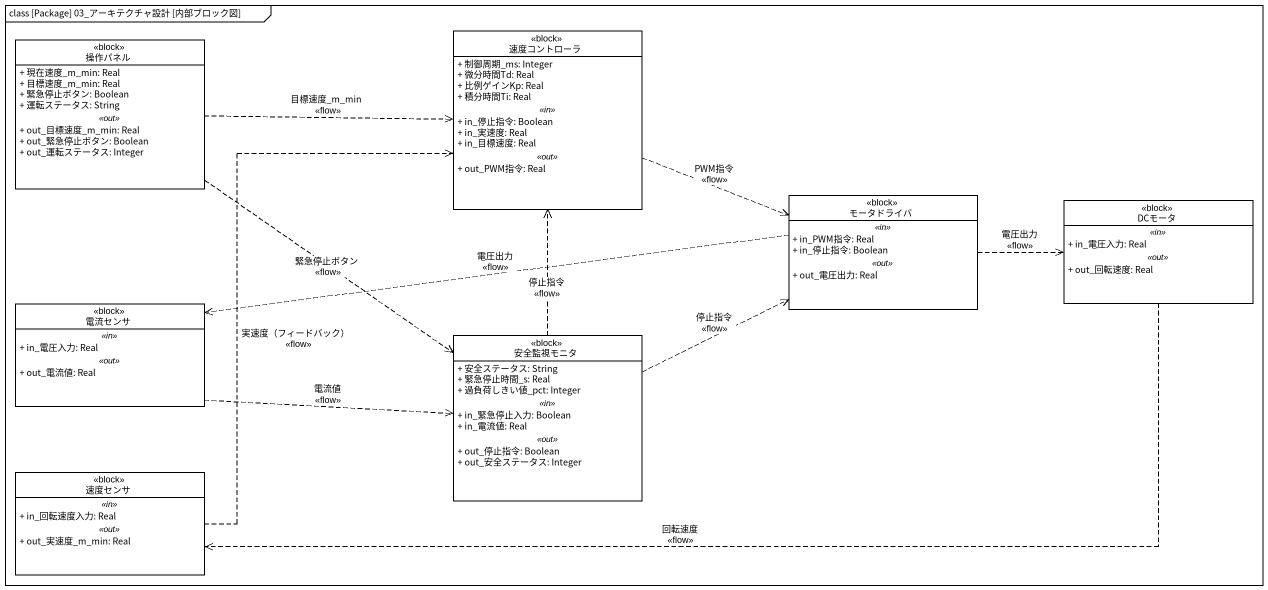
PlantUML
@startuml
mainframe class [Package] 03_アーキテクチャ設計 [内部ブロック図]
hide circle
hide empty members
skinparam classAttributeIconSize 0
class 速度コントローラ <<block>> {
  + 制御周期_ms: Integer
  + 微分時間Td: Real
  + 比例ゲインKp: Real
  + 積分時間Ti: Real
  .. <<in>> ..
  + in_停止指令: Boolean
  + in_実速度: Real
  + in_目標速度: Real
  .. <<out>> ..
  + out_PWM指令: Real
}
class 操作パネル <<block>> {
  + 現在速度_m_min: Real
  + 目標速度_m_min: Real
  + 緊急停止ボタン: Boolean
  + 運転ステータス: String
  .. <<out>> ..
  + out_目標速度_m_min: Real
  + out_緊急停止ボタン: Boolean
  + out_運転ステータス: Integer
}
class モータドライバ <<block>> {
  .. <<in>> ..
  + in_PWM指令: Real
  + in_停止指令: Boolean
  .. <<out>> ..
  + out_電圧出力: Real
}
class DCモータ <<block>> {
  .. <<in>> ..
  + in_電圧入力: Real
  .. <<out>> ..
  + out_回転速度: Real
}
class 電流センサ <<block>> {
  .. <<in>> ..
  + in_電圧入力: Real
  .. <<out>> ..
  + out_電流値: Real
}
class 安全監視モニタ <<block>> {
  + 安全ステータス: String
  + 緊急停止時間_s: Real
  + 過負荷しきい値_pct: Integer
  .. <<in>> ..
  + in_緊急停止入力: Boolean
  + in_電流値: Real
  .. <<out>> ..
  + out_停止指令: Boolean
  + out_安全ステータス: Integer
}
class 速度センサ <<block>> {
  .. <<in>> ..
  + in_回転速度入力: Real
  .. <<out>> ..
  + out_実速度_m_min: Real
}
速度コントローラ .right.> モータドライバ : PWM指令\n<<flow>>
操作パネル .right.> 速度コントローラ : 目標速度_m_min\n<<flow>>
操作パネル ..> 安全監視モニタ : 緊急停止ボタン\n<<flow>>
モータドライバ .right.> DCモータ : 電圧出力\n<<flow>>
モータドライバ .left.> 電流センサ : 電圧出力\n<<flow>>
DCモータ .left.> 速度センサ : 回転速度\n<<flow>>
電流センサ .right.> 安全監視モニタ : 電流値\n<<flow>>
安全監視モニタ .up.> 速度コントローラ : 停止指令\n<<flow>>
安全監視モニタ .right.> モータドライバ : 停止指令\n<<flow>>
速度センサ .up.> 速度コントローラ : 実速度（フィードバック）\n<<flow>>
@enduml
